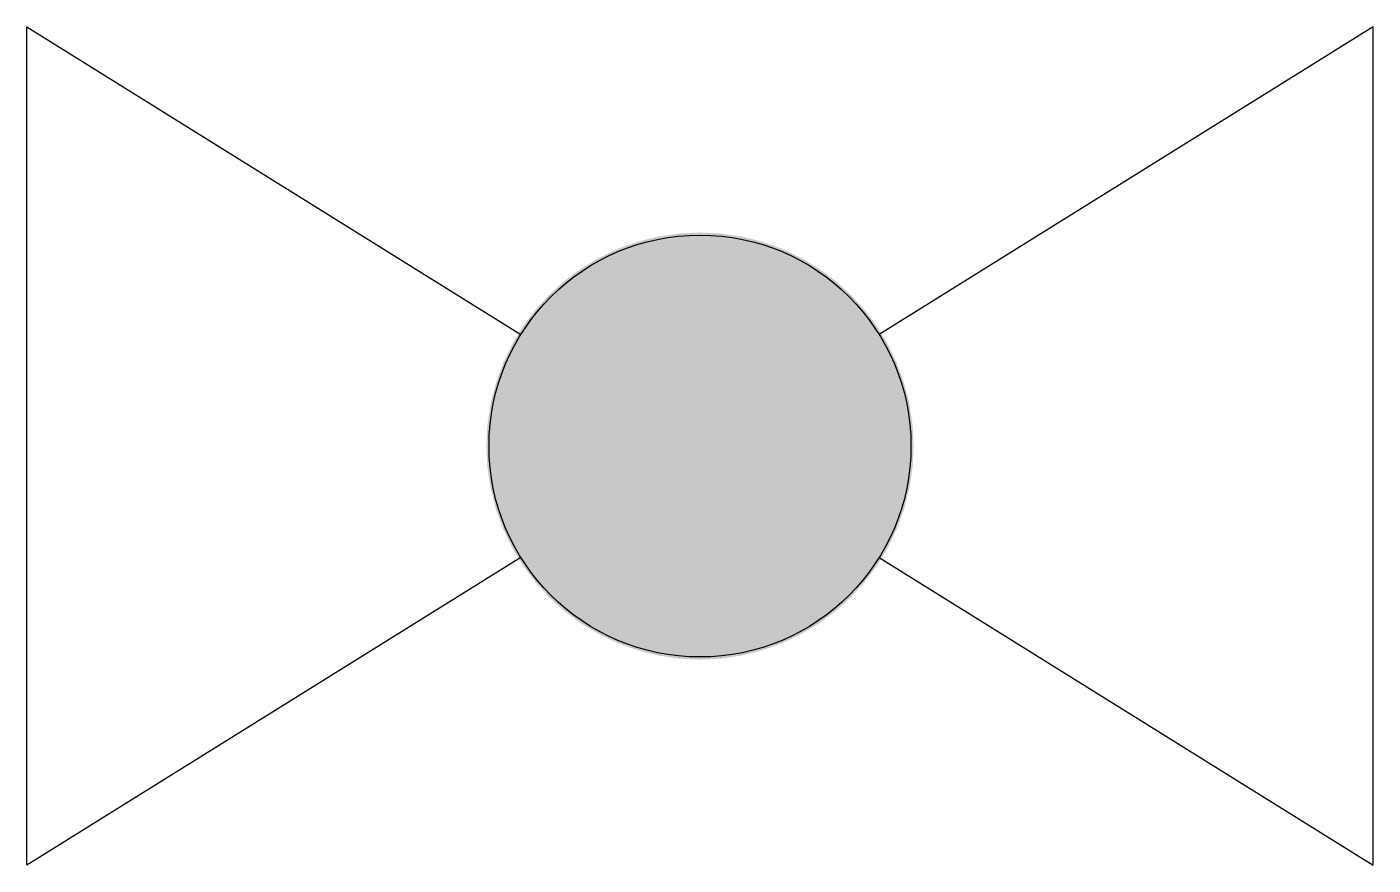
# Model space of a CAD drawing. Header units: millimetres. Extents: x -10152.477 to -10152.236, y 62.888 to 63.038.
import ezdxf

# ---------------------------------------------------------------- set-up
doc = ezdxf.new("R2010")
doc.units = ezdxf.units.MM
doc.header["$LTSCALE"] = 10
doc.layers.add('tub_bloqueios', color=2, linetype='Continuous')

msp = doc.modelspace()

# ---------------------------------------------------------------- linework, layer by layer
at = {"layer": 'tub_bloqueios'}
for p, q in [((-10152.47689, 63.03838), (-10152.3885, 62.98334)), ((-10152.47689, 62.88838), (-10152.47689, 63.03838)), ((-10152.23603, 63.03838), (-10152.32442, 62.98334)), ((-10152.23603, 62.88838), (-10152.23603, 63.03838)), ((-10152.3885, 62.94343), (-10152.47689, 62.88838)), ((-10152.32442, 62.94343), (-10152.23603, 62.88838))]:
    msp.add_line(p, q, dxfattribs=at)
at = {"layer": 'tub_bloqueios', "color": 1, "const_width": 0.03823}
msp.add_lwpolyline([(-10152.37557, 62.96338, 1), (-10152.33735, 62.96338, 1)], format="xyb", close=True, dxfattribs=at)
at = {"layer": 'tub_bloqueios'}
msp.add_circle((-10152.35646, 62.96338), 0.03775, dxfattribs=at)

doc.saveas('drawing.dxf')
